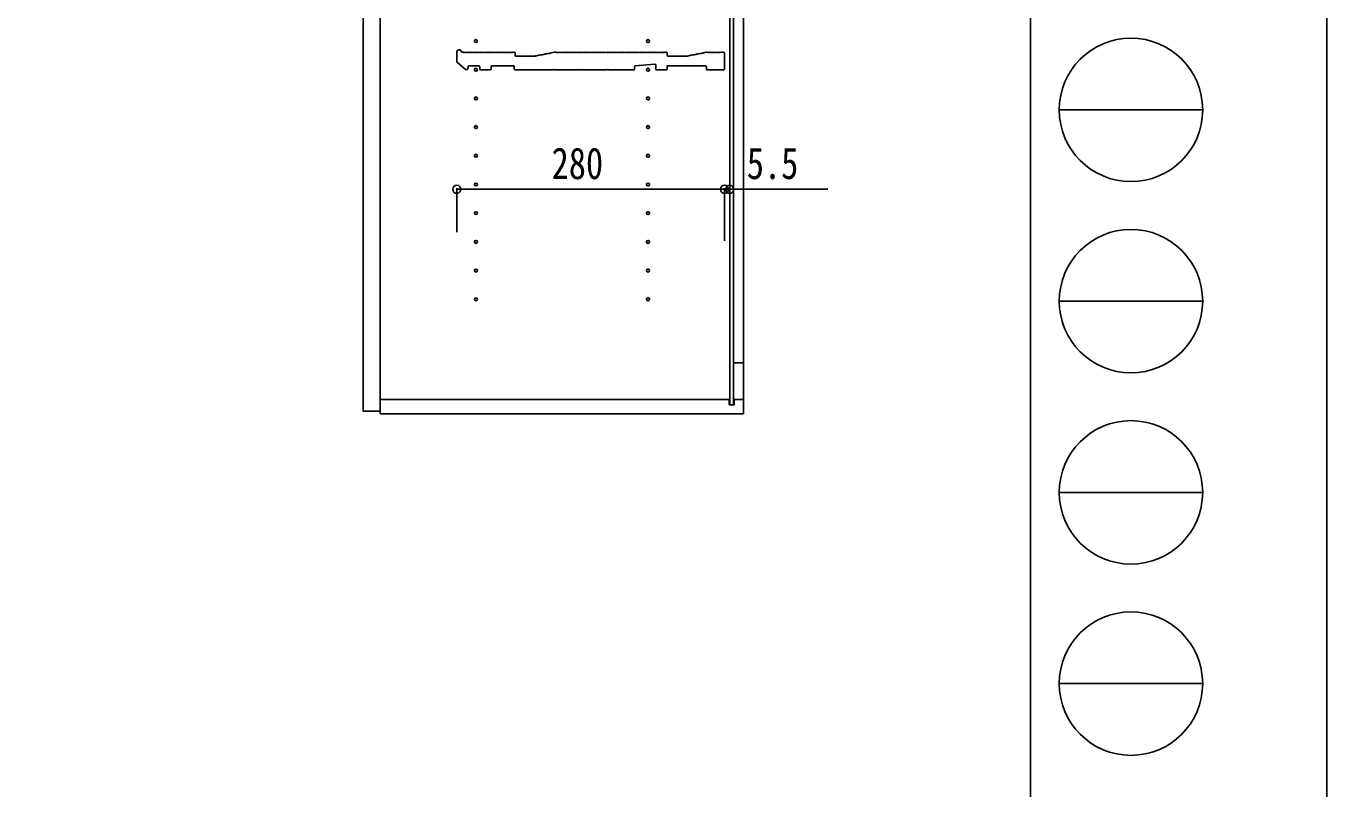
# Model space of a CAD drawing. Units: millimetres, scale not verified. Extents: x -4205 to 4205, y -2970 to 2970.
# Drawn here: x 2845 to 4205, y -1560 to -762 of the extents above; entities that cross this region are included whole.
import ezdxf
from ezdxf.enums import TextEntityAlignment as Align

# ---------------------------------------------------------------- set-up
doc = ezdxf.new("R2010")
doc.units = ezdxf.units.MM
doc.header["$LTSCALE"] = 20
for name, color, linetype in [('0-2_YKK_11', 7, 'Continuous'), ('0-3_YKK_12', 2, 'Continuous'), ('0-5_YKK_D', 6, 'Continuous'), ('0-6_YKK_ZWAK', 7, 'Continuous')]:
    doc.layers.add(name, color=color, linetype=linetype)
doc.styles.add('ＭＳ ゴシック', font='')
doc.styles.get('ＭＳ ゴシック').set_extended_font_data('MS Gothic')

msp = doc.modelspace()

# ---------------------------------------------------------------- linework, layer by layer
at = {"layer": '0-2_YKK_11'}
for p, q in [((3295.02, -799.09), (3295.02, -789.7)), ((3303.71, -807.51), (3295.71, -800.6)), ((3300.64, -789.7), (3302.02, -789.7)), ((3302.58, -789.9), (3302.96, -789.9)), ((3304.08, -789.9), (3304.46, -789.9)), ((3305.58, -789.9), (3305.96, -789.9)), ((3307.08, -789.9), (3307.46, -789.9)), ((3308.58, -789.9), (3308.96, -789.9)), ((3310.08, -789.9), (3310.46, -789.9)), ((3311.58, -789.9), (3311.96, -789.9)), ((3313.08, -789.9), (3313.46, -789.9)), ((3314.58, -789.9), (3314.96, -789.9)), ((3316.08, -789.9), (3316.46, -789.9)), ((3317.58, -789.9), (3317.96, -789.9)), ((3319.08, -789.9), (3319.46, -789.9)), ((3320.58, -789.9), (3320.96, -789.9)), ((3322.08, -789.9), (3322.46, -789.9)), ((3323.58, -789.9), (3323.96, -789.9)), ((3325.08, -789.9), (3325.46, -789.9)), ((3326.58, -789.9), (3326.96, -789.9)), ((3328.08, -789.9), (3328.46, -789.9)), ((3329.58, -789.9), (3329.96, -789.9)), ((3331.08, -789.9), (3331.46, -789.9)), ((3332.58, -789.9), (3332.96, -789.9)), ((3334.08, -789.9), (3334.46, -789.9)), ((3335.58, -789.9), (3335.96, -789.9)), ((3337.08, -789.9), (3337.46, -789.9)), ((3338.58, -789.9), (3338.96, -789.9)), ((3340.08, -789.9), (3340.46, -789.9)), ((3341.58, -789.9), (3341.96, -789.9)), ((3343.08, -789.9), (3343.46, -789.9)), ((3344.58, -789.9), (3344.96, -789.9)), ((3346.08, -789.9), (3346.46, -789.9)), ((3347.58, -789.9), (3347.96, -789.9)), ((3349.08, -789.9), (3349.46, -789.9)), ((3350.58, -789.9), (3350.96, -789.9)), ((3352.08, -789.9), (3352.46, -789.9)), ((3353.58, -789.9), (3353.96, -789.9)), ((3354.52, -789.7), (3355.32, -789.7)), ((3356.02, -790.4), (3356.02, -793)), ((3356.72, -793.7), (3357.52, -793.7)), ((3358.08, -793.9), (3358.46, -793.9)), ((3359.58, -793.9), (3359.96, -793.9)), ((3361.08, -793.9), (3361.46, -793.9)), ((3362.58, -793.9), (3362.96, -793.9)), ((3364.08, -793.9), (3364.46, -793.9)), ((3365.58, -793.9), (3365.96, -793.9)), ((3367.08, -793.9), (3367.46, -793.9)), ((3368.58, -793.9), (3368.96, -793.9)), ((3370.08, -793.9), (3370.46, -793.9)), ((3371.58, -793.9), (3371.96, -793.9)), ((3373.08, -793.9), (3373.46, -793.9)), ((3374.58, -793.9), (3374.96, -793.9)), ((3375.52, -793.7), (3375.95, -793.7)), ((3375.95, -793.7), (3375.52, -793.7)), ((3376.81, -793.75), (3377.19, -793.68)), ((3378.29, -793.47), (3378.66, -793.4)), ((3379.76, -793.19), (3380.13, -793.12)), ((3381.23, -792.91), (3381.61, -792.84)), ((3382.71, -792.63), (3383.08, -792.56)), ((3384.18, -792.35), (3384.56, -792.28)), ((3385.65, -792.07), (3386.03, -792)), ((3387.13, -791.79), (3387.5, -791.72)), ((3388.6, -791.51), (3388.98, -791.44)), ((3390.07, -791.23), (3390.45, -791.16)), ((3391.55, -790.95), (3391.92, -790.88)), ((3393.02, -790.67), (3393.4, -790.59)), ((3398.58, -789.9), (3398.96, -789.9)), ((3400.08, -789.9), (3400.46, -789.9)), ((3401.58, -789.9), (3401.96, -789.9)), ((3403.08, -789.9), (3403.46, -789.9)), ((3404.58, -789.9), (3404.96, -789.9)), ((3406.08, -789.9), (3406.46, -789.9)), ((3407.58, -789.9), (3407.96, -789.9)), ((3409.08, -789.9), (3409.46, -789.9)), ((3410.58, -789.9), (3410.96, -789.9)), ((3412.08, -789.9), (3412.46, -789.9)), ((3413.58, -789.9), (3413.96, -789.9)), ((3415.08, -789.9), (3415.46, -789.9)), ((3416.58, -789.9), (3416.96, -789.9)), ((3418.08, -789.9), (3418.46, -789.9)), ((3419.58, -789.9), (3419.96, -789.9)), ((3421.08, -789.9), (3421.46, -789.9)), ((3422.58, -789.9), (3422.96, -789.9)), ((3424.08, -789.9), (3424.46, -789.9)), ((3425.58, -789.9), (3425.96, -789.9)), ((3427.08, -789.9), (3427.46, -789.9)), ((3428.58, -789.9), (3428.96, -789.9)), ((3430.08, -789.9), (3430.46, -789.9)), ((3431.58, -789.9), (3431.96, -789.9)), ((3433.08, -789.9), (3433.46, -789.9)), ((3434.58, -789.9), (3434.96, -789.9)), ((3436.08, -789.9), (3436.46, -789.9)), ((3437.58, -789.9), (3437.96, -789.9)), ((3439.08, -789.9), (3439.46, -789.9)), ((3440.58, -789.9), (3440.96, -789.9)), ((3442.08, -789.9), (3442.46, -789.9)), ((3443.58, -789.9), (3443.96, -789.9)), ((3445.08, -789.9), (3445.46, -789.9)), ((3446.58, -789.9), (3446.96, -789.9)), ((3448.08, -789.9), (3448.46, -789.9)), ((3449.58, -789.9), (3449.96, -789.9)), ((3451.08, -789.9), (3451.46, -789.9)), ((3452.58, -789.9), (3452.96, -789.9)), ((3454.08, -789.9), (3454.46, -789.9)), ((3455.58, -789.9), (3455.96, -789.9)), ((3457.08, -789.9), (3457.46, -789.9)), ((3458.58, -789.9), (3458.96, -789.9)), ((3460.08, -789.9), (3460.46, -789.9)), ((3461.58, -789.9), (3461.96, -789.9)), ((3463.08, -789.9), (3463.46, -789.9)), ((3464.58, -789.9), (3464.96, -789.9)), ((3466.08, -789.9), (3466.46, -789.9)), ((3467.58, -789.9), (3467.96, -789.9)), ((3469.08, -789.9), (3469.46, -789.9)), ((3470.58, -789.9), (3470.96, -789.9)), ((3472.08, -789.9), (3472.46, -789.9)), ((3473.58, -789.9), (3473.96, -789.9)), ((3475.08, -789.9), (3475.46, -789.9)), ((3476.58, -789.9), (3476.96, -789.9)), ((3478.08, -789.9), (3478.46, -789.9)), ((3479.58, -789.9), (3479.96, -789.9)), ((3481.08, -789.9), (3481.46, -789.9)), ((3502.26, -802.07), (3481.66, -803.94)), ((3482.58, -789.9), (3482.96, -789.9)), ((3484.08, -789.9), (3484.46, -789.9)), ((3485.58, -789.9), (3485.96, -789.9)), ((3487.08, -789.9), (3487.46, -789.9)), ((3488.58, -789.9), (3488.96, -789.9)), ((3490.08, -789.9), (3490.46, -789.9)), ((3491.58, -789.9), (3491.96, -789.9)), ((3493.08, -789.9), (3493.46, -789.9)), ((3494.58, -789.9), (3494.96, -789.9)), ((3496.08, -789.9), (3496.46, -789.9)), ((3497.58, -789.9), (3497.96, -789.9)), ((3499.08, -789.9), (3499.46, -789.9)), ((3500.58, -789.9), (3500.96, -789.9)), ((3502.08, -789.9), (3502.46, -789.9)), ((3503.58, -789.9), (3503.96, -789.9)), ((3505.08, -789.9), (3505.46, -789.9)), ((3506.58, -789.9), (3506.96, -789.9)), ((3508.08, -789.9), (3508.46, -789.9)), ((3509.58, -789.9), (3509.96, -789.9)), ((3511.08, -789.9), (3511.46, -789.9)), ((3512.58, -789.9), (3512.96, -789.9)), ((3513.52, -789.7), (3514.32, -789.7)), ((3515.02, -790.4), (3515.02, -793)), ((3515.72, -793.7), (3516.52, -793.7)), ((3517.08, -793.9), (3517.46, -793.9)), ((3518.58, -793.9), (3518.96, -793.9)), ((3520.08, -793.9), (3520.46, -793.9)), ((3521.58, -793.9), (3521.96, -793.9)), ((3523.08, -793.9), (3523.46, -793.9)), ((3524.58, -793.9), (3524.96, -793.9)), ((3526.08, -793.9), (3526.46, -793.9)), ((3527.58, -793.9), (3527.96, -793.9)), ((3529.08, -793.9), (3529.46, -793.9)), ((3530.58, -793.9), (3530.96, -793.9)), ((3532.08, -793.9), (3532.46, -793.9)), ((3533.58, -793.9), (3533.96, -793.9)), ((3534.52, -793.7), (3534.95, -793.7)), ((3535.08, -793.69), (3535.23, -793.66)), ((3535.81, -793.75), (3536.19, -793.68)), ((3537.29, -793.47), (3537.66, -793.4)), ((3538.76, -793.19), (3539.13, -793.12)), ((3540.23, -792.91), (3540.61, -792.84)), ((3541.71, -792.63), (3542.08, -792.56)), ((3543.18, -792.35), (3543.56, -792.28)), ((3544.65, -792.07), (3545.03, -792)), ((3546.13, -791.79), (3546.5, -791.72)), ((3547.6, -791.51), (3547.98, -791.44)), ((3549.07, -791.23), (3549.45, -791.16)), ((3550.55, -790.95), (3550.92, -790.88)), ((3552.02, -790.67), (3552.4, -790.59)), ((3553.5, -790.39), (3553.87, -790.31)), ((3554.38, -790.01), (3555.95, -789.71)), ((3556.09, -789.7), (3556.52, -789.7)), ((3557.08, -789.9), (3557.46, -789.9)), ((3558.58, -789.9), (3558.96, -789.9)), ((3560.08, -789.9), (3560.46, -789.9)), ((3561.58, -789.9), (3561.96, -789.9)), ((3563.08, -789.9), (3563.46, -789.9)), ((3564.58, -789.9), (3564.96, -789.9)), ((3566.08, -789.9), (3566.46, -789.9)), ((3567.58, -789.9), (3567.96, -789.9)), ((3571.52, -789.7), (3574.32, -789.7)), ((3575.02, -790.4), (3575.02, -807.3)), ((3307.02, -804.7), (3307.02, -806)), ((3318.32, -804), (3307.72, -804)), ((3319.02, -807), (3319.02, -804.7)), ((3330.02, -808), (3320.02, -808)), ((3331.02, -804.7), (3331.02, -807)), ((3354.52, -804), (3331.72, -804)), ((3355.22, -807), (3355.22, -804.7)), ((3481.02, -804.64), (3481.02, -807)), ((3503.02, -807), (3503.02, -802.77)), ((3514.02, -808), (3504.02, -808)), ((3556.02, -807.3), (3556.02, -804.7)), ((3574.32, -808), (3556.72, -808))]:
    msp.add_line(p, q, dxfattribs=at)
for points in [[(3376.23, -793.66), (3376.08, -793.69), (3376.23, -793.66)], [(3393.91, -790.29), (3397.02, -789.7), (3398.02, -789.7)], [(3569.08, -789.9), (3569.27, -789.97), (3570.77, -789.97), (3570.96, -789.9)], [(3480.02, -808), (3453.59, -808), (3453.35, -807.87), (3452.69, -807.87), (3452.45, -808), (3425.59, -808), (3425.35, -807.87), (3424.69, -807.87), (3424.45, -808), (3397.59, -808), (3397.35, -807.87), (3396.69, -807.87), (3396.45, -808), (3356.22, -808)], [(3555.32, -804), (3515.02, -804), (3515.02, -807)]]:
    msp.add_lwpolyline(points, dxfattribs=at)
for centre, radius, start, end in [((3297.52, -789.7), 2.5, 12.63563, 180), ((3297.02, -799.09), 2, 180, 229.16128), ((3300.64, -789), 0.7, 192.63563, 270), ((3302.02, -790.58), 0.88, 50.536, 90), ((3303.52, -790.58), 0.88, 50.536, 129.464), ((3305.02, -790.58), 0.88, 50.536, 129.464), ((3306.52, -790.58), 0.88, 50.536, 129.464), ((3308.02, -790.58), 0.88, 50.536, 129.464), ((3309.52, -790.58), 0.88, 50.536, 129.464), ((3311.02, -790.58), 0.88, 50.536, 129.464), ((3312.52, -790.58), 0.88, 50.536, 129.464), ((3314.02, -790.58), 0.88, 50.536, 129.464), ((3315.52, -790.58), 0.88, 50.536, 129.464), ((3317.02, -790.58), 0.88, 50.536, 129.464), ((3318.52, -790.58), 0.88, 50.536, 129.464), ((3320.02, -790.58), 0.88, 50.536, 129.464), ((3321.52, -790.58), 0.88, 50.536, 129.464), ((3323.02, -790.58), 0.88, 50.536, 129.464), ((3324.52, -790.58), 0.88, 50.536, 129.464), ((3326.02, -790.58), 0.88, 50.536, 129.464), ((3327.52, -790.58), 0.88, 50.536, 129.464), ((3329.02, -790.58), 0.88, 50.536, 129.464), ((3330.52, -790.58), 0.88, 50.536, 129.464), ((3332.02, -790.58), 0.88, 50.536, 129.464), ((3333.52, -790.58), 0.88, 50.536, 129.464), ((3335.02, -790.58), 0.88, 50.536, 129.464), ((3336.52, -790.58), 0.88, 50.536, 129.464), ((3338.02, -790.58), 0.88, 50.536, 129.464), ((3339.52, -790.58), 0.88, 50.536, 129.464), ((3341.02, -790.58), 0.88, 50.536, 129.464), ((3342.52, -790.58), 0.88, 50.536, 129.464), ((3344.02, -790.58), 0.88, 50.536, 129.464), ((3345.52, -790.58), 0.88, 50.536, 129.464), ((3347.02, -790.58), 0.88, 50.536, 129.464), ((3348.52, -790.58), 0.88, 50.536, 129.464), ((3350.02, -790.58), 0.88, 50.536, 129.464), ((3351.52, -790.58), 0.88, 50.536, 129.464), ((3353.02, -790.58), 0.88, 50.536, 129.464), ((3354.52, -790.58), 0.88, 90, 129.464), ((3355.32, -790.4), 0.7, 0, 90), ((3356.72, -793), 0.7, 180, 270), ((3357.52, -794.58), 0.88, 50.536, 90), ((3359.02, -794.58), 0.88, 50.536, 129.464), ((3360.52, -794.58), 0.88, 50.536, 129.464), ((3362.02, -794.58), 0.88, 50.536, 129.464), ((3363.52, -794.58), 0.88, 50.536, 129.464), ((3365.02, -794.58), 0.88, 50.536, 129.464), ((3366.52, -794.58), 0.88, 50.536, 129.464), ((3368.02, -794.58), 0.88, 50.536, 129.464), ((3369.52, -794.58), 0.88, 50.536, 129.464), ((3371.02, -794.58), 0.88, 50.536, 129.464), ((3372.52, -794.58), 0.88, 50.536, 129.464), ((3374.02, -794.58), 0.88, 50.536, 129.464), ((3375.52, -794.58), 0.88, 90, 129.464), ((3375.95, -793), 0.7, 270, 280.7843), ((3375.95, -793), 0.7, 270, 280.7843), ((3376.39, -794.53), 0.88, 61.3203, 100.7843), ((3377.86, -794.24), 0.88, 61.3203, 140.24829), ((3379.34, -793.96), 0.88, 61.3203, 140.24829), ((3380.81, -793.68), 0.88, 61.3203, 140.24829), ((3382.29, -793.4), 0.88, 61.3203, 140.24829), ((3383.76, -793.12), 0.88, 61.3203, 140.24829), ((3385.23, -792.84), 0.88, 61.3203, 140.24829), ((3386.71, -792.56), 0.88, 61.3203, 140.24829), ((3388.18, -792.28), 0.88, 61.3203, 140.24829), ((3389.65, -792), 0.88, 61.3203, 140.24829), ((3391.13, -791.72), 0.88, 61.3203, 140.24829), ((3392.6, -791.44), 0.88, 61.3203, 140.24829), ((3394.07, -791.16), 0.88, 100.7843, 140.24829), ((3398.02, -790.58), 0.88, 50.536, 90), ((3399.52, -790.58), 0.88, 50.536, 129.464), ((3401.02, -790.58), 0.88, 50.536, 129.464), ((3402.52, -790.58), 0.88, 50.536, 129.464), ((3404.02, -790.58), 0.88, 50.536, 129.464), ((3405.52, -790.58), 0.88, 50.536, 129.464), ((3407.02, -790.58), 0.88, 50.536, 129.464), ((3408.52, -790.58), 0.88, 50.536, 129.464), ((3410.02, -790.58), 0.88, 50.536, 129.464), ((3411.52, -790.58), 0.88, 50.536, 129.464), ((3413.02, -790.58), 0.88, 50.536, 129.464), ((3414.52, -790.58), 0.88, 50.536, 129.464), ((3416.02, -790.58), 0.88, 50.536, 129.464), ((3417.52, -790.58), 0.88, 50.536, 129.464), ((3419.02, -790.58), 0.88, 50.536, 129.464), ((3420.52, -790.58), 0.88, 50.536, 129.464), ((3422.02, -790.58), 0.88, 50.536, 129.464), ((3423.52, -790.58), 0.88, 50.536, 129.464), ((3425.02, -790.58), 0.88, 50.536, 129.464), ((3426.52, -790.58), 0.88, 50.536, 129.464), ((3428.02, -790.58), 0.88, 50.536, 129.464), ((3429.52, -790.58), 0.88, 50.536, 129.464), ((3431.02, -790.58), 0.88, 50.536, 129.464), ((3432.52, -790.58), 0.88, 50.536, 129.464), ((3434.02, -790.58), 0.88, 50.536, 129.464), ((3435.52, -790.58), 0.88, 50.536, 129.464), ((3437.02, -790.58), 0.88, 50.536, 129.464), ((3438.52, -790.58), 0.88, 50.536, 129.464), ((3440.02, -790.58), 0.88, 50.536, 129.464), ((3441.52, -790.58), 0.88, 50.536, 129.464), ((3443.02, -790.58), 0.88, 50.536, 129.464), ((3444.52, -790.58), 0.88, 50.536, 129.464), ((3446.02, -790.58), 0.88, 50.536, 129.464), ((3447.52, -790.58), 0.88, 50.536, 129.464), ((3449.02, -790.58), 0.88, 50.536, 129.464), ((3450.52, -790.58), 0.88, 50.536, 129.464), ((3452.02, -790.58), 0.88, 50.536, 129.464), ((3453.52, -790.58), 0.88, 50.536, 129.464), ((3455.02, -790.58), 0.88, 50.536, 129.464), ((3456.52, -790.58), 0.88, 50.536, 129.464), ((3458.02, -790.58), 0.88, 50.536, 129.464), ((3459.52, -790.58), 0.88, 50.536, 129.464), ((3461.02, -790.58), 0.88, 50.536, 129.464), ((3462.52, -790.58), 0.88, 50.536, 129.464), ((3464.02, -790.58), 0.88, 50.536, 129.464), ((3465.52, -790.58), 0.88, 50.536, 129.464), ((3467.02, -790.58), 0.88, 50.536, 129.464), ((3468.52, -790.58), 0.88, 50.536, 129.464), ((3470.02, -790.58), 0.88, 50.536, 129.464), ((3471.52, -790.58), 0.88, 50.536, 129.464), ((3473.02, -790.58), 0.88, 50.536, 129.464), ((3474.52, -790.58), 0.88, 50.536, 129.464), ((3476.02, -790.58), 0.88, 50.536, 129.464), ((3477.52, -790.58), 0.88, 50.536, 129.464), ((3479.02, -790.58), 0.88, 50.536, 129.464), ((3480.52, -790.58), 0.88, 50.536, 129.464), ((3482.02, -790.58), 0.88, 50.536, 129.464), ((3483.52, -790.58), 0.88, 50.536, 129.464), ((3485.02, -790.58), 0.88, 50.536, 129.464), ((3486.52, -790.58), 0.88, 50.536, 129.464), ((3488.02, -790.58), 0.88, 50.536, 129.464), ((3489.52, -790.58), 0.88, 50.536, 129.464), ((3491.02, -790.58), 0.88, 50.536, 129.464), ((3492.52, -790.58), 0.88, 50.536, 129.464), ((3494.02, -790.58), 0.88, 50.536, 129.464), ((3495.52, -790.58), 0.88, 50.536, 129.464), ((3497.02, -790.58), 0.88, 50.536, 129.464), ((3498.52, -790.58), 0.88, 50.536, 129.464), ((3500.02, -790.58), 0.88, 50.536, 129.464), ((3501.52, -790.58), 0.88, 50.536, 129.464), ((3502.32, -802.77), 0.7, 0, 95.19443), ((3503.02, -790.58), 0.88, 50.536, 129.464), ((3504.52, -790.58), 0.88, 50.536, 129.464), ((3506.02, -790.58), 0.88, 50.536, 129.464), ((3507.52, -790.58), 0.88, 50.536, 129.464), ((3509.02, -790.58), 0.88, 50.536, 129.464), ((3510.52, -790.58), 0.88, 50.536, 129.464), ((3512.02, -790.58), 0.88, 50.536, 129.464), ((3513.52, -790.58), 0.88, 90, 129.464), ((3514.32, -790.4), 0.7, 0, 90), ((3515.72, -793), 0.7, 180, 270), ((3516.52, -794.58), 0.88, 50.536, 90), ((3518.02, -794.58), 0.88, 50.536, 129.464), ((3519.52, -794.58), 0.88, 50.536, 129.464), ((3521.02, -794.58), 0.88, 50.536, 129.464), ((3522.52, -794.58), 0.88, 50.536, 129.464), ((3524.02, -794.58), 0.88, 50.536, 129.464), ((3525.52, -794.58), 0.88, 50.536, 129.464), ((3527.02, -794.58), 0.88, 50.536, 129.464), ((3528.52, -794.58), 0.88, 50.536, 129.464), ((3530.02, -794.58), 0.88, 50.536, 129.464), ((3531.52, -794.58), 0.88, 50.536, 129.464), ((3533.02, -794.58), 0.88, 50.536, 129.464), ((3534.52, -794.58), 0.88, 90, 129.464), ((3534.95, -793), 0.7, 270, 280.7843), ((3535.39, -794.53), 0.88, 61.3203, 100.7843), ((3536.86, -794.24), 0.88, 61.3203, 140.24829), ((3538.34, -793.96), 0.88, 61.3203, 140.24829), ((3539.81, -793.68), 0.88, 61.3203, 140.24829), ((3541.29, -793.4), 0.88, 61.3203, 140.24829), ((3542.76, -793.12), 0.88, 61.3203, 140.24829), ((3544.23, -792.84), 0.88, 61.3203, 140.24829), ((3545.71, -792.56), 0.88, 61.3203, 140.24829), ((3547.18, -792.28), 0.88, 61.3203, 140.24829), ((3548.65, -792), 0.88, 61.3203, 140.24829), ((3550.13, -791.72), 0.88, 61.3203, 140.24829), ((3551.6, -791.44), 0.88, 61.3203, 140.24829), ((3553.07, -791.16), 0.88, 61.3203, 140.24829), ((3554.55, -790.88), 0.88, 100.7843, 140.24829), ((3556.09, -790.4), 0.7, 90, 100.7843), ((3556.52, -790.58), 0.88, 50.536, 90), ((3558.02, -790.58), 0.88, 50.536, 129.464), ((3559.52, -790.58), 0.88, 50.536, 129.464), ((3561.02, -790.58), 0.88, 50.536, 129.464), ((3562.52, -790.58), 0.88, 50.536, 129.464), ((3564.02, -790.58), 0.88, 50.536, 129.464), ((3565.52, -790.58), 0.88, 50.536, 129.464), ((3567.02, -790.58), 0.88, 50.536, 129.464), ((3568.52, -790.58), 0.88, 50.46055, 129.464), ((3571.52, -790.58), 0.88, 90, 129.53945), ((3574.32, -790.4), 0.7, 0, 90), ((3305.02, -806), 2, 229.16128, 0), ((3307.72, -804.7), 0.7, 90, 180), ((3318.32, -804.7), 0.7, 0, 90), ((3320.02, -807), 1, 180, 270), ((3330.02, -807), 1, 270, 0), ((3331.72, -804.7), 0.7, 90, 180), ((3354.52, -804.7), 0.7, 0, 90), ((3356.22, -807), 1, 180, 270), ((3480.02, -807), 1, 270, 0), ((3481.72, -804.64), 0.7, 95.19443, 180), ((3504.02, -807), 1, 180, 270), ((3514.02, -807), 1, 270, 0), ((3555.32, -804.7), 0.7, 0, 90), ((3556.72, -807.3), 0.7, 180, 270), ((3574.32, -807.3), 0.7, 270, 0)]:
    msp.add_arc(centre, radius, start, end, dxfattribs=at)
at = {"layer": '0-3_YKK_12'}
for p, q in [((3580.52, 1012.5), (3580.52, -1158.5)), ((3584.52, 1012.5), (3584.52, -1158.5)), ((3584.52, -1114.5), (3595.02, -1114.5)), ((3580.02, -1153), (3215.02, -1153)), ((3580.02, -1153), (3580.02, -1158.5)), ((3585.02, -1153), (3585.02, -1158.5)), ((3595.02, -1153), (3585.02, -1153)), ((3580.02, -1158.5), (3585.02, -1158.5))]:
    msp.add_line(p, q, dxfattribs=at)
for points in [[(3595.02, -1168), (3215.02, -1168), (3215.02, 1022), (3595.02, 1022)], [(3215.02, -1165), (3197.02, -1165), (3197.02, 1019), (3215.02, 1019)]]:
    msp.add_lwpolyline(points, close=True, dxfattribs=at)
for centre in [(3315.02, -778), (3495.02, -778), (3315.02, -808), (3495.02, -808), (3315.02, -838), (3495.02, -838), (3315.02, -868), (3495.02, -868), (3315.02, -898), (3495.02, -898), (3315.02, -928), (3495.02, -928), (3315.02, -958), (3495.02, -958), (3315.02, -988), (3495.02, -988), (3315.02, -1018), (3495.02, -1018), (3315.02, -1048), (3495.02, -1048)]:
    msp.add_circle(centre, 1.55, dxfattribs=at)
at = {"layer": '0-5_YKK_D'}
for p, q in [((3295.02, -978), (3295.02, -932)), ((3295.02, -933), (3575.02, -933)), ((3575.02, -987), (3575.02, -932)), ((3575.02, -987), (3575.02, -932)), ((3580.52, -1056.14), (3580.52, -932))]:
    msp.add_line(p, q, dxfattribs=at)
msp.add_lwpolyline([(3575.02, -933), (3580.52, -933), (3683.12, -933)], dxfattribs=at)
for centre in [(3295.02, -933), (3575.02, -933), (3575.02, -933), (3580.52, -933)]:
    msp.add_circle(centre, 4.25, dxfattribs=at)
at = {"layer": '0-6_YKK_ZWAK'}
for p, q in [((3895.02, 2775), (3895.02, -2525)), ((3925.02, -850), (4075.02, -850)), ((3925.02, -1050), (4075.02, -1050)), ((3925.02, -1250), (4075.02, -1250)), ((3925.02, -1450), (4075.02, -1450))]:
    msp.add_line(p, q, dxfattribs=at)
msp.add_lwpolyline([(-4205, -2970), (4205, -2970), (4205, 2970), (-4205, 2970)], close=True, dxfattribs=at)
for centre in [(4000.02, -850), (4000.02, -1050), (4000.02, -1250), (4000.02, -1450)]:
    msp.add_circle(centre, 75, dxfattribs=at)

# ---------------------------------------------------------------- texts
at = {"layer": '0-5_YKK_D', "style": 'ＭＳ ゴシック', "width": 0.8}
for s, p in [('280', (3394.22, -932.2)), ('5.5', (3598.32, -932.2))]:
    msp.add_text(s, height=32.99, dxfattribs=at).set_placement(p, align=Align.BOTTOM_LEFT)

doc.saveas('drawing.dxf')
